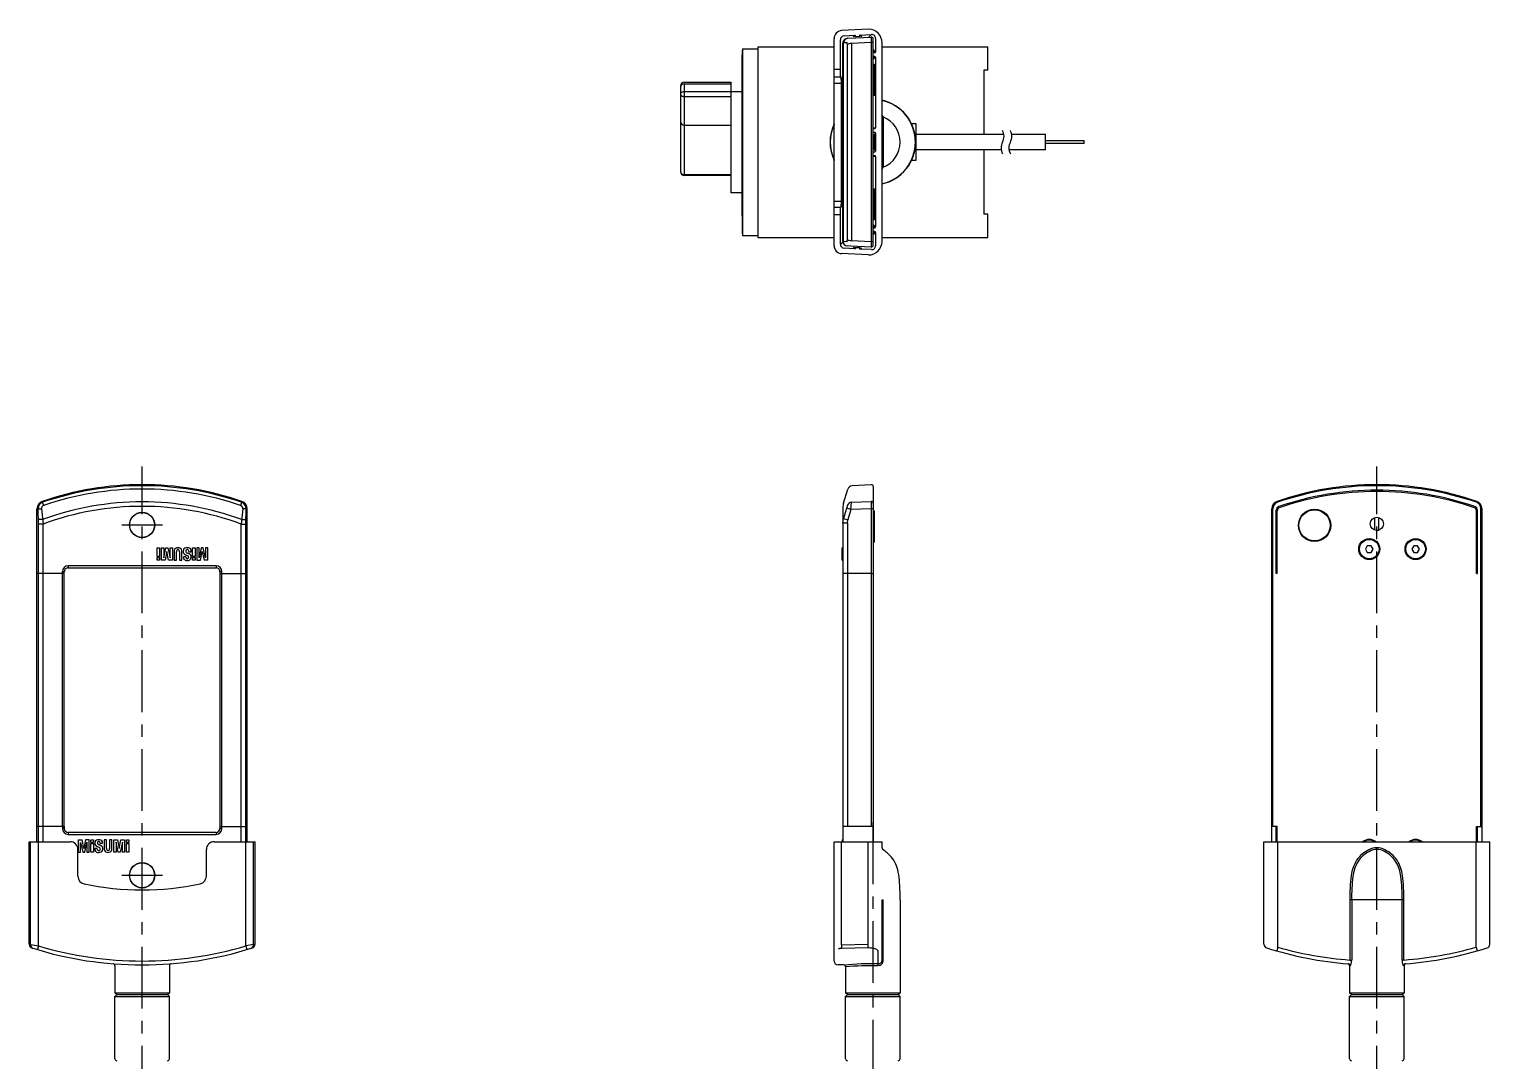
# Model space of a CAD drawing. Extents: x 0 to 375, y -8 to 695.
# Drawn here: x 0 to 375.1, y 429.9 to 695 of the extents above; entities that cross this region are included whole.
import ezdxf

# ---------------------------------------------------------------- set-up
doc = ezdxf.new("R2010")
doc.units = 0
doc.header["$LTSCALE"] = 0.5
doc.linetypes.add('CENTER', pattern=[50.8, 31.75, -6.35, 6.35, -6.35])
doc.layers.get('0').update_dxf_attribs({"linetype": 'CONTINUOUS'})
doc.layers.add('CENTER', color=1, linetype='CENTER')

msp = doc.modelspace()

# ---------------------------------------------------------------- linework, layer by layer
at = {"color": 7, "linetype": 'CONTINUOUS'}
for p, q in [((215.53, 694.96), (208.63, 694.6)), ((187.17, 690.46), (187.17, 641.46)), ((187.17, 690.46), (206.73, 690.46)), ((206.73, 639.32), (206.73, 692.6)), ((208.33, 682.69), (208.33, 692.25)), ((208.98, 640.51), (208.98, 691.41)), ((209.17, 691.53), (209.95, 691.57)), ((209.17, 640.39), (209.17, 691.46)), ((209.28, 693.24), (212.02, 693.39)), ((210.13, 640.9), (210.13, 691.02)), ((210.27, 692.62), (216.26, 692.93)), ((216.26, 691.55), (211.21, 691.28)), ((211.21, 691.28), (211.21, 640.65)), ((211.64, 692.98), (212.02, 693.39)), ((212.06, 693), (212.23, 693.19)), ((212.23, 693.01), (212.06, 693)), ((212.23, 693.01), (212.23, 693.19)), ((213.23, 693.06), (212.23, 693.01)), ((213.23, 693.26), (213.23, 693.06)), ((213.23, 693.26), (213.43, 693.07)), ((213.43, 693.07), (213.23, 693.06)), ((213.42, 693.46), (216.33, 693.61)), ((213.42, 693.46), (213.81, 693.09)), ((215.66, 692.91), (216.33, 693.61)), ((216.26, 692.93), (216.26, 638.99)), ((216.28, 691.55), (216.26, 691.55)), ((216.78, 639.49), (216.78, 692.44)), ((217.38, 692.61), (217.38, 689.16)), ((219.03, 640.46), (219.03, 691.46)), ((219.03, 690.46), (246.17, 690.46)), ((246.17, 684.46), (246.17, 690.46)), ((183.11, 688.35), (183.12, 688.35)), ((183.11, 646.98), (183.11, 688.35)), ((183.11, 688.21), (183.12, 688.21)), ((183.11, 687.29), (183.12, 687.29)), ((183.12, 689.46), (183.12, 642.46)), ((183.12, 689.46), (183.17, 689.46)), ((183.17, 689.96), (183.17, 641.96)), ((183.17, 689.96), (187.17, 689.96)), ((216.78, 689.76), (217.38, 689.16)), ((216.78, 689.36), (217.18, 688.96)), ((216.78, 688.96), (217.18, 688.96)), ((217.18, 687.96), (216.78, 687.96)), ((217.18, 687.96), (216.78, 687.56)), ((217.38, 687.76), (216.78, 687.16)), ((217.38, 687.76), (217.38, 669.66)), ((183.11, 686.18), (183.12, 686.18)), ((183.11, 685.82), (183.12, 685.82)), ((183.11, 685.55), (183.12, 685.55)), ((183.11, 685.54), (183.12, 685.54)), ((206.73, 684.69), (208.33, 684.69)), ((216.78, 685.96), (217.08, 685.96)), ((217.08, 681.96), (217.08, 685.96)), ((246.17, 684.46), (245.17, 684.46)), ((245.17, 684.46), (245.17, 667.96)), ((167.27, 680.34), (167.27, 658.35)), ((168.19, 680.9), (180.17, 680.9)), ((168.27, 681.34), (180.17, 681.34)), ((168.27, 678.86), (168.27, 680.9)), ((180.17, 681.34), (180.17, 652.96)), ((183.11, 680.38), (183.12, 680.38)), ((183.11, 679.89), (183.12, 679.89)), ((183.11, 679.69), (183.12, 679.69)), ((183.11, 679.45), (183.12, 679.45)), ((206.73, 682.69), (208.57, 682.69)), ((206.73, 681.11), (208.62, 681.11)), ((208.62, 681.11), (208.57, 682.69)), ((208.62, 650.82), (208.62, 681.11)), ((208.98, 682.58), (208.78, 682.58)), ((208.78, 682.58), (208.78, 682)), ((208.98, 682), (208.78, 682)), ((208.78, 682), (208.78, 681.43)), ((208.98, 681.43), (208.78, 681.43)), ((208.78, 681.43), (208.78, 680.93)), ((208.98, 680.93), (208.78, 680.93)), ((208.78, 680.93), (208.78, 680.36)), ((208.78, 680.36), (208.78, 679.78)), ((208.98, 680.36), (208.78, 680.36)), ((208.98, 679.78), (208.78, 679.78)), ((208.78, 679.33), (208.98, 679.33)), ((208.78, 678.69), (208.78, 679.33)), ((217.08, 677.96), (217.08, 681.96)), ((180.17, 678.86), (168.27, 678.86)), ((168.27, 677.68), (168.27, 678.86)), ((168.27, 677.68), (180.17, 677.68)), ((168.27, 670.34), (168.27, 677.68)), ((180.17, 678.96), (183.12, 678.96)), ((183.11, 678.81), (183.12, 678.81)), ((183.11, 678.14), (183.12, 678.14)), ((183.11, 677.72), (183.12, 677.72)), ((208.78, 678.69), (208.98, 678.69)), ((208.98, 678.36), (208.78, 678.36)), ((208.78, 676.26), (208.78, 678.36)), ((208.98, 677.31), (208.78, 677.31)), ((208.98, 676.26), (208.78, 676.26)), ((208.78, 675.95), (208.98, 675.95)), ((208.78, 673.94), (208.78, 675.95)), ((217.08, 677.96), (216.78, 677.96)), ((183.11, 673.46), (183.12, 673.46)), ((183.11, 672.2), (183.12, 672.2)), ((208.98, 673.94), (208.78, 673.94)), ((208.78, 673.49), (208.98, 673.49)), ((208.78, 672.9), (208.78, 673.49)), ((208.78, 672.33), (208.78, 672.9)), ((208.78, 672.9), (208.98, 672.9)), ((208.78, 672.33), (208.98, 672.33)), ((208.78, 671.84), (208.78, 672.33)), ((208.78, 671.84), (208.98, 671.84)), ((208.78, 671.27), (208.78, 671.84)), ((219.34, 672.43), (219.34, 659.49)), ((168.19, 670.34), (180.17, 670.34)), ((168.27, 657.52), (168.27, 670.34)), ((208.78, 671.27), (208.98, 671.27)), ((208.78, 670.68), (208.78, 671.27)), ((208.78, 670.68), (208.98, 670.68)), ((208.78, 669.6), (208.78, 670.24)), ((208.78, 670.24), (208.98, 670.24)), ((208.78, 669.6), (208.98, 669.6)), ((216.78, 669.66), (217.38, 669.66)), ((216.78, 669.46), (217.18, 669.46)), ((217.18, 668.46), (216.78, 668.46)), ((217.38, 668.26), (216.98, 667.86)), ((216.98, 667.86), (216.98, 664.06)), ((217.38, 668.26), (217.38, 663.66)), ((219.03, 669.19), (219.34, 668.94)), ((226.6, 670.71), (227.67, 670.71)), ((227.67, 667.95), (227.43, 668.27)), ((227.67, 670.71), (227.67, 661.21)), ((227.67, 667.96), (250.32, 667.96)), ((252.32, 667.96), (260.98, 667.96)), ((260.98, 663.96), (260.98, 667.96)), ((216.98, 664.06), (217.38, 663.66)), ((219.03, 667.46), (219.34, 667.46)), ((227.67, 663.98), (227.43, 663.66)), ((260.98, 666.36), (270.98, 666.36)), ((270.98, 665.56), (260.98, 665.56)), ((270.98, 665.56), (270.98, 666.36)), ((208.78, 661.69), (208.78, 662.33)), ((208.78, 662.33), (208.98, 662.33)), ((208.98, 661.69), (208.78, 661.69)), ((208.78, 658.44), (208.78, 661.24)), ((208.78, 661.24), (208.98, 661.24)), ((208.78, 660.3), (208.98, 660.3)), ((216.78, 663.46), (217.18, 663.46)), ((217.18, 662.46), (216.78, 662.46)), ((217.38, 662.26), (216.78, 662.26)), ((217.38, 662.26), (217.38, 644.16)), ((219.34, 662.98), (219.03, 662.73)), ((227.67, 661.21), (226.6, 661.21)), ((249.65, 663.96), (227.67, 663.96)), ((245.17, 663.96), (245.17, 647.46)), ((260.98, 663.96), (251.65, 663.96)), ((180.17, 657.52), (168.19, 657.52)), ((180.17, 657.35), (168.27, 657.35)), ((183.11, 659.73), (183.12, 659.73)), ((183.11, 658.46), (183.12, 658.46)), ((208.78, 659.84), (208.98, 659.84)), ((208.78, 659.38), (208.98, 659.38)), ((208.78, 658.44), (208.98, 658.44)), ((208.98, 657.99), (208.78, 657.99)), ((208.78, 657.99), (208.78, 655.97)), ((208.98, 657.35), (208.78, 657.35)), ((208.98, 656.61), (208.78, 656.61)), ((183.12, 652.96), (180.17, 652.96)), ((208.98, 655.97), (208.78, 655.97)), ((208.78, 655.66), (208.98, 655.66)), ((208.78, 653.56), (208.78, 655.66)), ((208.98, 655.56), (208.78, 655.56)), ((208.98, 654.61), (208.78, 654.61)), ((208.98, 653.61), (208.78, 653.61)), ((208.98, 653.56), (208.78, 653.56)), ((208.78, 652.6), (208.78, 653.23)), ((208.78, 653.23), (208.98, 653.23)), ((216.78, 653.96), (217.08, 653.96)), ((217.08, 649.96), (217.08, 653.96)), ((183.11, 652.15), (183.12, 652.15)), ((183.11, 652), (183.12, 652)), ((183.11, 651.8), (183.12, 651.8)), ((183.11, 651.3), (183.12, 651.3)), ((183.11, 651.1), (183.12, 651.1)), ((183.11, 650.76), (183.12, 650.76)), ((183.11, 650.56), (183.12, 650.56)), ((183.11, 650.06), (183.12, 650.06)), ((183.11, 649.86), (183.12, 649.86)), ((183.11, 649.39), (183.12, 649.39)), ((183.11, 649.19), (183.12, 649.19)), ((206.73, 650.82), (208.62, 650.82)), ((206.73, 649.23), (208.57, 649.23)), ((208.33, 639.71), (208.33, 649.23)), ((208.57, 649.23), (208.62, 650.82)), ((208.98, 652.6), (208.78, 652.6)), ((208.98, 652.15), (208.78, 652.15)), ((208.78, 649.34), (208.78, 652.15)), ((208.98, 651.2), (208.78, 651.2)), ((208.98, 650.74), (208.78, 650.74)), ((208.98, 650.29), (208.78, 650.29)), ((208.78, 649.34), (208.98, 649.34)), ((217.08, 645.96), (217.08, 649.96)), ((183.11, 648.69), (183.12, 648.69)), ((183.11, 648.49), (183.12, 648.49)), ((183.11, 647.88), (183.12, 647.88)), ((183.11, 647.68), (183.12, 647.68)), ((183.11, 647.18), (183.12, 647.18)), ((183.11, 646.98), (183.12, 646.98)), ((208.33, 647.23), (206.73, 647.23)), ((217.08, 645.96), (216.78, 645.96)), ((246.17, 647.46), (245.17, 647.46)), ((246.17, 641.46), (246.17, 647.46)), ((183.12, 642.46), (183.17, 642.46)), ((183.17, 641.96), (187.17, 641.96)), ((187.17, 641.46), (206.73, 641.46)), ((216.78, 644.76), (217.38, 644.16)), ((216.78, 644.36), (217.18, 643.96)), ((216.78, 643.96), (217.18, 643.96)), ((217.18, 642.96), (216.78, 642.96)), ((217.18, 642.96), (216.78, 642.56)), ((217.38, 642.76), (216.78, 642.16)), ((217.38, 642.76), (217.38, 639.34)), ((219.03, 641.46), (246.17, 641.46)), ((208.33, 639.71), (209.02, 640.35)), ((208.98, 640.51), (209.17, 640.39)), ((209.95, 640.35), (209.17, 640.39)), ((212.02, 638.56), (209.28, 638.71)), ((211.03, 639.26), (210.12, 639.31)), ((216.26, 638.99), (211.03, 639.26)), ((216.26, 638.99), (211.03, 639.26)), ((211.21, 640.65), (216.26, 640.38)), ((212.02, 638.56), (211.66, 638.94)), ((212.23, 638.76), (212.08, 638.92)), ((212.08, 638.92), (212.23, 638.91)), ((212.23, 638.91), (213.23, 638.86)), ((212.23, 638.76), (212.23, 638.91)), ((213.23, 638.86), (213.23, 638.69)), ((213.23, 638.86), (213.41, 638.85)), ((213.41, 638.85), (213.23, 638.69)), ((213.79, 638.83), (213.42, 638.49)), ((216.33, 638.34), (213.42, 638.49)), ((216.28, 640.38), (216.26, 640.38)), ((215.53, 636.96), (208.63, 637.32)), ((216.28, 577.94), (211.32, 577.68)), ((209.15, 573.23), (210.23, 576.82)), ((216.78, 577.44), (216.78, 486.23)), ((2, 486.23), (2, 571.77)), ((2, 571.77), (3.12, 571.77)), ((2.35, 567.83), (2.26, 571.77)), ((3.12, 571.77), (3.55, 567.83)), ((3.35, 573.66), (3.71, 572.61)), ((54.65, 573.66), (54.29, 572.61)), ((54.88, 571.77), (54.45, 567.83)), ((56, 571.77), (54.88, 571.77)), ((55.65, 567.83), (55.74, 571.77)), ((56, 486.23), (56, 571.77)), ((208.98, 572.08), (208.98, 486.23)), ((210.19, 572.67), (209.17, 569.29)), ((211.03, 571.54), (209.95, 571.88)), ((211.03, 571.54), (210.25, 568.95)), ((211.03, 571.54), (211.2, 573.45)), ((216.26, 571.74), (211.03, 571.54)), ((211.2, 573.45), (216.26, 573.64)), ((216.28, 573.64), (216.26, 573.64)), ((216.26, 573.64), (216.26, 555.1)), ((216.78, 571.74), (216.26, 571.74)), ((216.78, 571.2), (217.08, 571.2)), ((217.08, 563.2), (217.08, 571.2)), ((319.12, 486.23), (319.12, 571.77)), ((319.12, 571.77), (319.38, 571.77)), ((319.38, 490.1), (319.38, 571.77)), ((320.27, 555.1), (320.27, 571.38)), ((320.27, 571.38), (320.52, 571.27)), ((320.47, 573.66), (320.56, 573.41)), ((320.52, 555.1), (320.52, 571.27)), ((371.77, 573.66), (371.68, 573.41)), ((371.97, 571.38), (371.72, 571.27)), ((371.72, 555.1), (371.72, 571.27)), ((371.97, 555.1), (371.97, 571.38)), ((373.12, 571.77), (372.86, 571.77)), ((372.86, 490.1), (372.86, 571.77)), ((373.12, 486.23), (373.12, 571.77)), ((3.42, 569.01), (2.32, 569.01)), ((3.55, 567.83), (2.35, 567.83)), ((2.35, 486.23), (2.35, 567.83)), ((3.55, 486.23), (3.55, 567.83)), ((54.45, 486.23), (54.45, 567.83)), ((54.45, 567.83), (55.65, 567.83)), ((54.58, 569.01), (55.68, 569.01)), ((55.65, 486.23), (55.65, 567.83)), ((208.98, 568.07), (209.17, 569.29)), ((210.12, 568.07), (208.98, 568.07)), ((209.17, 569.29), (210.25, 568.95)), ((210.12, 568.07), (210.25, 568.95)), ((210.12, 568.07), (210.12, 555.1)), ((345.62, 566.28), (345.62, 569.53)), ((346.62, 566.28), (346.62, 569.53)), ((217.08, 563.2), (216.78, 563.2)), ((346.12, 566.2), (346.62, 566.3)), ((32.87, 559.48), (32.87, 561.68)), ((32.87, 561.68), (33.5, 561.68)), ((33.5, 559.48), (32.87, 559.48)), ((32.87, 559.2), (33.5, 559.2)), ((32.87, 558.53), (32.87, 559.2)), ((33.5, 561.68), (33.5, 559.48)), ((33.5, 559.2), (33.5, 558.53)), ((33.95, 558.53), (33.95, 561.68)), ((33.95, 561.68), (34.54, 561.68)), ((34.54, 561.68), (34.54, 559.12)), ((34.54, 559.12), (35.11, 561.68)), ((35.35, 560.76), (34.89, 558.53)), ((35.11, 561.68), (35.6, 561.68)), ((35.81, 558.53), (35.35, 560.76)), ((35.6, 561.68), (36.17, 559.12)), ((36.17, 559.12), (36.17, 561.68)), ((36.17, 561.68), (36.76, 561.68)), ((36.76, 561.68), (36.76, 558.53)), ((37.2, 560.73), (37.2, 558.53)), ((37.84, 558.53), (37.84, 560.73)), ((38.59, 560.73), (38.59, 558.53)), ((39.22, 558.53), (39.22, 560.73)), ((39.63, 559.4), (39.63, 559.19)), ((40.24, 559.4), (39.63, 559.4)), ((40.13, 559.94), (40.62, 559.73)), ((40.24, 559.4), (40.25, 559.27)), ((40.99, 560.79), (40.99, 560.7)), ((40.99, 560.7), (41.63, 560.7)), ((41.63, 560.7), (41.63, 560.83)), ((41.96, 561.68), (42.6, 561.68)), ((41.96, 559.48), (41.96, 561.68)), ((42.6, 559.48), (41.96, 559.48)), ((41.96, 558.53), (41.96, 559.2)), ((41.96, 559.2), (42.6, 559.2)), ((42.6, 561.68), (42.6, 559.48)), ((42.6, 559.2), (42.6, 558.53)), ((43.05, 561.68), (43.05, 558.53)), ((43.63, 561.68), (43.05, 561.68)), ((43.63, 559.12), (43.63, 561.68)), ((44.2, 561.68), (43.63, 559.12)), ((43.99, 558.53), (44.45, 560.76)), ((44.7, 561.68), (44.2, 561.68)), ((44.45, 560.76), (44.9, 558.53)), ((45.27, 559.16), (44.7, 561.68)), ((45.85, 561.68), (45.27, 561.68)), ((45.27, 561.68), (45.27, 559.16)), ((45.85, 558.53), (45.85, 561.68)), ((208.78, 561.73), (208.98, 561.73)), ((208.98, 561.73), (208.78, 561.73)), ((208.78, 561.68), (208.98, 561.68)), ((208.78, 559.48), (208.78, 561.68)), ((208.78, 559.2), (208.78, 559.48)), ((208.78, 559.48), (208.98, 559.48)), ((208.78, 558.53), (208.78, 559.2)), ((208.78, 559.2), (208.98, 559.2)), ((343.67, 562.27), (343.17, 561.4)), ((343.17, 561.4), (343.67, 560.54)), ((344.67, 562.27), (343.67, 562.27)), ((343.67, 560.54), (344.67, 560.54)), ((345.17, 561.4), (344.67, 562.27)), ((344.67, 560.54), (345.17, 561.4)), ((355.57, 562.27), (355.07, 561.4)), ((355.07, 561.4), (355.57, 560.54)), ((356.57, 562.27), (355.57, 562.27)), ((355.57, 560.54), (356.57, 560.54)), ((357.07, 561.4), (356.57, 562.27)), ((356.57, 560.54), (357.07, 561.4)), ((8.51, 555.1), (8.51, 555.6)), ((8.51, 555.6), (9.01, 555.6)), ((9.01, 555.1), (9.01, 555.6)), ((9.02, 555.59), (9.01, 555.6)), ((9.02, 555.1), (9.02, 555.59)), ((47.99, 557.1), (10.01, 557.1)), ((10.01, 557.1), (10.01, 556.6)), ((10.01, 556.6), (47.99, 556.6)), ((10.02, 556.59), (10.01, 556.6)), ((10.02, 556.59), (47.98, 556.59)), ((33.5, 558.53), (32.87, 558.53)), ((34.89, 558.53), (33.95, 558.53)), ((36.76, 558.53), (35.81, 558.53)), ((37.2, 558.53), (37.84, 558.53)), ((38.59, 558.53), (39.22, 558.53)), ((42.6, 558.53), (41.96, 558.53)), ((43.05, 558.53), (43.99, 558.53)), ((45.85, 558.53), (44.9, 558.53)), ((47.98, 556.59), (47.99, 556.6)), ((47.99, 557.1), (47.99, 556.6)), ((48.98, 555.59), (48.99, 555.6)), ((48.98, 555.59), (48.98, 555.1)), ((48.99, 555.6), (48.99, 555.1)), ((49.49, 555.6), (48.99, 555.6)), ((49.49, 555.1), (49.49, 555.6)), ((208.78, 558.53), (208.98, 558.53)), ((208.98, 558.46), (208.78, 558.46)), ((9.02, 555.1), (2, 555.1)), ((8.5, 555.1), (8.5, 490.1)), ((9, 490.1), (9, 555.1)), ((48.98, 555.1), (56, 555.1)), ((49, 555.1), (49, 490.1)), ((49.5, 490.1), (49.5, 555.1)), ((210.12, 555.1), (208.98, 555.1)), ((210.12, 555.1), (210.12, 490.1)), ((216.26, 555.1), (210.12, 555.1)), ((216.26, 555.1), (210.12, 555.1)), ((216.26, 555.1), (216.26, 490.1)), ((216.26, 555.1), (216.78, 555.1)), ((320.52, 555.1), (320.27, 555.1)), ((371.72, 555.1), (371.97, 555.1)), ((9.02, 490.1), (2, 490.1)), ((8.51, 490.1), (8.51, 489.61)), ((8.51, 489.61), (9.01, 489.61)), ((9.01, 490.1), (9.01, 489.61)), ((9.01, 489.61), (9.02, 489.62)), ((9.02, 489.62), (9.02, 490.1)), ((10.02, 488.62), (10.01, 488.61)), ((47.99, 488.61), (10.01, 488.61)), ((10.01, 488.61), (10.01, 488.11)), ((10.01, 488.11), (47.99, 488.11)), ((47.98, 488.62), (10.02, 488.62)), ((47.98, 488.62), (47.99, 488.61)), ((47.99, 488.61), (47.99, 488.11)), ((48.98, 490.1), (48.98, 489.62)), ((48.98, 490.1), (56, 490.1)), ((48.98, 489.62), (48.99, 489.61)), ((48.99, 490.1), (48.99, 489.61)), ((48.99, 489.61), (49.49, 489.61)), ((49.49, 489.61), (49.49, 490.1)), ((216.78, 490.1), (208.98, 490.1)), ((320.52, 490.1), (319.12, 490.1)), ((320.27, 486.23), (320.27, 490.1)), ((320.52, 486.23), (320.52, 490.1)), ((371.72, 486.23), (371.72, 490.1)), ((371.72, 490.1), (373.12, 490.1)), ((371.97, 486.23), (371.97, 490.1)), ((0, 459.89), (0, 486.23)), ((0, 486.23), (10.5, 486.23)), ((0.35, 459.78), (0.35, 486.23)), ((2.4, 459.46), (2.4, 486.23)), ((12.5, 477.36), (12.5, 484.23)), ((12.61, 486.68), (12.61, 483.52)), ((12.61, 486.68), (13.56, 486.68)), ((13.19, 486.05), (13.77, 483.52)), ((13.19, 483.52), (13.19, 486.05)), ((14.01, 484.45), (13.56, 486.68)), ((14.47, 486.68), (14.01, 484.45)), ((14.26, 483.52), (14.83, 486.09)), ((15.42, 486.68), (14.47, 486.68)), ((14.83, 486.09), (14.83, 483.52)), ((15.42, 483.52), (15.42, 486.68)), ((15.86, 486.01), (15.86, 486.68)), ((15.86, 486.68), (16.5, 486.68)), ((16.5, 486.01), (15.86, 486.01)), ((15.86, 485.73), (16.5, 485.73)), ((15.86, 483.52), (15.86, 485.73)), ((16.5, 486.68), (16.5, 486.01)), ((16.5, 485.73), (16.5, 483.52)), ((16.83, 484.51), (16.83, 484.38)), ((17.47, 484.51), (16.83, 484.51)), ((17.43, 484.97), (17.88, 484.79)), ((17.47, 484.42), (17.47, 484.51)), ((17.48, 484.27), (17.47, 484.42)), ((18.33, 485.27), (17.84, 485.48)), ((18.22, 485.81), (18.21, 485.94)), ((18.22, 485.81), (18.83, 485.81)), ((18.83, 485.81), (18.83, 485.9)), ((19.24, 486.68), (19.24, 484.48)), ((19.88, 486.68), (19.24, 486.68)), ((19.88, 484.48), (19.88, 486.68)), ((20.62, 486.68), (20.62, 484.48)), ((21.26, 486.68), (20.62, 486.68)), ((21.26, 484.48), (21.26, 486.68)), ((21.71, 483.52), (21.71, 486.68)), ((21.71, 486.68), (22.65, 486.68)), ((22.29, 486.09), (22.29, 483.52)), ((22.86, 483.52), (22.29, 486.09)), ((22.65, 486.68), (23.11, 484.45)), ((23.11, 484.45), (23.57, 486.68)), ((23.93, 486.09), (23.36, 483.52)), ((23.57, 486.68), (24.51, 486.68)), ((23.93, 483.52), (23.93, 486.09)), ((24.51, 486.68), (24.51, 483.52)), ((24.96, 486.68), (25.6, 486.68)), ((24.96, 486.01), (24.96, 486.68)), ((25.6, 486.01), (24.96, 486.01)), ((24.96, 485.73), (25.6, 485.73)), ((24.96, 483.52), (24.96, 485.73)), ((25.6, 486.68), (25.6, 486.01)), ((25.6, 485.73), (25.6, 483.52)), ((45.5, 477.36), (45.5, 484.23)), ((47.5, 486.23), (58, 486.23)), ((55.6, 459.46), (55.6, 486.23)), ((57.64, 459.78), (57.64, 486.23)), ((58, 459.89), (58, 486.23)), ((206.73, 486.23), (219.03, 486.23)), ((206.73, 455.57), (206.73, 486.23)), ((208.63, 459.77), (208.63, 486.23)), ((208.78, 486.68), (208.98, 486.68)), ((208.78, 486.68), (208.78, 486.23)), ((215.35, 486.23), (215.35, 459.88)), ((219.03, 484.62), (219.03, 486.23)), ((317.12, 459.89), (317.12, 486.23)), ((317.12, 486.23), (375.12, 486.23)), ((320.67, 459.13), (320.67, 486.23)), ((371.58, 459.13), (371.58, 486.23)), ((375.12, 459.89), (375.12, 486.23)), ((12.61, 483.52), (13.19, 483.52)), ((13.77, 483.52), (14.26, 483.52)), ((14.83, 483.52), (15.42, 483.52)), ((16.5, 483.52), (15.86, 483.52)), ((22.29, 483.52), (21.71, 483.52)), ((23.36, 483.52), (22.86, 483.52)), ((24.51, 483.52), (23.93, 483.52)), ((25.6, 483.52), (24.96, 483.52)), ((219.03, 471.26), (219.34, 471.26)), ((219.03, 455.83), (219.03, 471.26)), ((219.34, 455.83), (219.34, 471.26)), ((223.67, 471.26), (223.67, 447.44)), ((339.19, 471.26), (339.19, 455.83)), ((353.06, 471.26), (339.19, 471.26)), ((339.65, 471.26), (339.65, 455.83)), ((352.59, 455.83), (352.59, 471.26)), ((353.06, 455.83), (353.06, 471.26)), ((0, 459.89), (0.35, 459.78)), ((0.35, 459.78), (2.4, 459.46)), ((2.4, 459.46), (2.11, 458.5)), ((57.64, 459.78), (55.6, 459.46)), ((55.6, 459.46), (55.89, 458.5)), ((58, 459.89), (57.64, 459.78)), ((208.63, 459.77), (215.35, 459.88)), ((215.4, 458.92), (208.68, 458.81)), ((218.03, 454.86), (218.03, 458.16)), ((320.67, 459.13), (320.39, 458.16)), ((371.58, 459.13), (371.85, 458.16)), ((22, 454.37), (22, 447.44)), ((36, 454.37), (36, 447.44)), ((209.17, 454.57), (207.73, 454.57)), ((209.67, 454.07), (209.67, 447.44)), ((218.26, 454.39), (217.94, 454.36)), ((219.34, 455.83), (219.03, 455.83)), ((339.12, 454.37), (339.12, 447.44)), ((339.19, 455.83), (339.65, 455.83)), ((339.33, 454.43), (339.24, 454.36)), ((339.24, 454.36), (339.24, 454.36)), ((353.06, 455.83), (352.59, 455.83)), ((352.91, 454.43), (353, 454.36)), ((353, 454.36), (353, 454.36)), ((353.12, 454.37), (353.12, 447.44)), ((22, 447.44), (36, 447.44)), ((22.5, 446.94), (22, 447.44)), ((22.5, 446.94), (22, 446.44)), ((22, 446.44), (36, 446.44)), ((22, 430.44), (22, 446.44)), ((22.5, 446.94), (35.5, 446.94)), ((35.5, 446.94), (36, 447.44)), ((35.5, 446.94), (36, 446.44)), ((36, 430.44), (36, 446.44)), ((209.67, 447.44), (223.67, 447.44)), ((210.17, 446.94), (209.67, 447.44)), ((210.17, 446.94), (209.67, 446.44)), ((209.67, 446.44), (223.67, 446.44)), ((209.67, 430.44), (209.67, 446.44)), ((210.17, 446.94), (223.17, 446.94)), ((223.17, 446.94), (223.67, 447.44)), ((223.17, 446.94), (223.67, 446.44)), ((223.67, 430.44), (223.67, 446.44)), ((339.12, 447.44), (353.12, 447.44)), ((339.62, 446.94), (339.12, 447.44)), ((339.62, 446.94), (339.12, 446.44)), ((339.12, 446.44), (353.12, 446.44)), ((339.12, 430.44), (339.12, 446.44)), ((339.62, 446.94), (352.62, 446.94)), ((352.62, 446.94), (353.12, 447.44)), ((352.62, 446.94), (353.12, 446.44)), ((353.12, 430.44), (353.12, 446.44))]:
    msp.add_line(p, q, dxfattribs=at)
for centre, radius in [((29, 567.6), 3.25), ((29, 567.6), 3.24), ((29, 567.6), 3.2), ((330.12, 567.5), 4.15), ((330.12, 567.5), 4), ((346.12, 567.9), 1.7), ((344.17, 561.4), 2.7), ((344.17, 561.4), 2.5), ((356.07, 561.4), 2.7), ((356.07, 561.4), 2.5), ((29, 477.6), 3.25), ((29, 477.6), 3.24), ((29, 477.6), 3.2)]:
    msp.add_circle(centre, radius, dxfattribs=at)
for centre, radius, start, end in [((208.73, 692.6), 2, 93, 180), ((215.53, 691.46), 3.5, 360, 90), ((209.33, 692.25), 1, 93.0001, 180), ((210.18, 691.41), 1.2, 89.4574, 180), ((210.33, 691.46), 1.16, 93, 180), ((209.92, 691.41), 0.161, 11.6207, 78.0977), ((208.65, 691.05), 1.48, 358.8719, 15.4928), ((210.69, 690.29), 0.922, 99.5487, 127.5973), ((211.24, 688.04), 3.24, 90.5048, 102.4832), ((212.03, 693.19), 0.2, 0, 93.0001), ((213.43, 693.26), 0.2, 92.9999, 180), ((216.28, 692.44), 0.5, 0, 93), ((216.27, 689.88), 1.67, 81.0184, 89.6415), ((216.38, 692.61), 1, 0, 92.9999), ((216.44, 690.88), 0.652, 64.6182, 81.4622), ((216.68, 691.37), 0.112, 14.2559, 68.2885), ((217.18, 689.16), 0.2, 270, 0), ((217.18, 687.76), 0.2, 0, 90), ((168.27, 680.34), 1, 90, 180), ((168.19, 679.98), 0.92, 90, 180), ((167.63, 678.29), 0.354, 141.6952, 178.879), ((167.71, 678.31), 0.432, 180.7182, 214.5509), ((167.88, 678.09), 0.677, 117.7083, 141.7315), ((167.93, 678.46), 0.704, 214.708, 239.0466), ((168.16, 677.59), 1.25, 102.3872, 118.3165), ((168.17, 678.85), 1.16, 238.6244, 255.9948), ((168.27, 677.14), 1.72, 89.8731, 102.7302), ((168.27, 679.21), 1.53, 255.6883, 270.124), ((216.67, 665.96), 11, 282.3889, 77.6111), ((216.67, 665.96), 10.93, 282.4707, 77.5293), ((219.53, 672.9), 0.5, 180, 247.5837), ((216.67, 665.96), 7, 292.4163, 67.5837), ((168.19, 671.26), 0.92, 180, 270), ((216.67, 665.96), 11, 154.6402, 205.3598), ((216.67, 665.96), 10.93, 155.4383, 204.5617), ((217.18, 669.66), 0.2, 270, 0), ((217.18, 668.26), 0.2, 0, 90), ((241.01, 665.96), 23.88, 177, 183), ((193.31, 665.96), 23.88, 357, 3), ((217.18, 663.66), 0.2, 270, 0), ((217.18, 662.26), 0.2, 0, 90), ((168.19, 658.44), 0.92, 180, 270), ((168.27, 658.35), 1, 180, 270), ((219.53, 659.03), 0.5, 112.4163, 180), ((217.18, 644.16), 0.2, 270, 0), ((217.18, 642.76), 0.2, 0, 90), ((208.73, 639.32), 2, 180, 267), ((209.33, 639.71), 1, 180, 266.9999), ((210.18, 640.51), 1.2, 180, 267.0001), ((209.92, 640.51), 0.161, 281.9149, 348.3783), ((208.65, 640.87), 1.48, 344.5055, 1.1308), ((210.69, 641.63), 0.92, 232.3605, 260.4946), ((211.24, 643.9), 3.25, 257.5394, 269.4725), ((212.03, 638.76), 0.2, 266.9999, 0), ((213.43, 638.69), 0.2, 180, 266.9998), ((215.53, 640.46), 3.5, 270, 0), ((216.28, 639.49), 0.5, 267, 0), ((216.27, 642.05), 1.67, 270.343, 278.9797), ((216.38, 639.34), 1, 266.9998, 0), ((216.44, 641.05), 0.654, 278.5581, 295.3561), ((216.68, 640.56), 0.112, 291.7881, 345.6908), ((29, 498.89), 79.05, 71.0677, 108.9323), ((216.28, 577.44), 0.5, 0, 90), ((346.12, 498.89), 79.05, 71.0677, 108.9323), ((29, 498.89), 78.79, 71.0677, 108.9323), ((29, 498.89), 77.94, 71.0677, 108.9323), ((211.38, 576.48), 1.2, 93, 163.3008), ((346.12, 498.89), 78.79, 71.0677, 108.9323), ((346.12, 498.89), 77.63, 71.0783, 108.9217), ((346.12, 498.89), 77.32, 71.0888, 108.9112), ((4, 571.77), 2, 108.9323, 180), ((4, 571.77), 1.74, 108.9323, 180), ((4, 571.77), 0.883, 108.9323, 180), ((29, 498.89), 74.64, 69.9592, 110.0408), ((29, 498.89), 73.49, 69.7396, 110.2604), ((54, 571.77), 0.883, 0, 71.0677), ((54, 571.77), 1.74, 0, 71.0677), ((54, 571.77), 2, 0, 71.0677), ((212.98, 572.08), 4, 163.3008, 180), ((211.24, 572.35), 1.1, 92.1769, 163.2212), ((216.28, 573.14), 0.5, 0, 92.1769), ((321.12, 571.77), 2, 108.9323, 180), ((321.12, 571.77), 1.74, 108.9323, 180), ((321.27, 571.38), 1, 108.9217, 180), ((321.32, 571.27), 0.8, 108.9112, 180), ((370.92, 571.27), 0.8, 0, 71.0888), ((370.97, 571.38), 1, 0, 71.0783), ((371.12, 571.77), 1.74, 0, 71.0677), ((371.12, 571.77), 2, 0, 71.0677), ((38.43, 560.77), 1.23, 151.1773, 181.8069), ((38.01, 560.94), 0.779, 98.7198, 147.0825), ((38.99, 560.75), 1.15, 165.9531, 181.0724), ((38.2, 560.95), 0.331, 113.726, 166.2269), ((38.22, 559.73), 2, 80.67, 99.4749), ((38.21, 560.84), 0.444, 70.263, 109.4472), ((38.23, 560.95), 0.326, 13.6397, 67.0364), ((38.45, 560.97), 0.74, 31.7786, 82.6728), ((37.48, 560.76), 1.1, 358.6637, 14.4144), ((37.93, 560.77), 1.29, 357.9615, 27.1319), ((40.38, 560.88), 0.847, 137.7054, 178.1755), ((40.5, 560.77), 0.976, 172.0161, 207.2806), ((40.49, 560.93), 1.05, 215.3232, 250.0342), ((40.34, 559.22), 0.709, 182.1138, 243.5725), ((40.41, 560.76), 0.948, 97.6451, 133.8112), ((40.76, 560.88), 0.564, 165.3968, 198.0224), ((40.53, 560.93), 0.333, 108.5942, 163.8265), ((40.62, 560.87), 0.434, 202.0631, 244.3946), ((40.68, 559.29), 0.429, 183.4346, 218.9342), ((40.63, 559.81), 1.93, 82.0173, 100.4395), ((40.57, 559.24), 0.312, 224.5994, 273.5269), ((40.59, 560.78), 0.496, 74.0985, 109.6653), ((41.6, 562.79), 2.59, 243.3098, 250.3904), ((40.6, 559.37), 0.441, 268.3792, 293.826), ((40.26, 558.83), 0.972, 56.3823, 67.9334), ((40.66, 560.95), 0.315, 24.1045, 77.8154), ((52.63, 591.47), 33.31, 249.0638, 249.613), ((40.67, 559.22), 0.272, 294.3023, 335.5473), ((40.61, 559.36), 0.33, 22.2122, 56.2063), ((40.84, 560.91), 0.809, 40.4657, 85.8677), ((40.49, 559.28), 0.464, 337.3128, 1.4512), ((40.42, 559.31), 0.529, 358.8989, 20.1232), ((40.24, 560.82), 0.757, 357.7495, 20.0433), ((40.57, 559.2), 1.14, 47.8269, 66.433), ((40.83, 559.24), 0.741, 297.3722, 343.7459), ((40.85, 559.5), 0.726, 9.7117, 47.9341), ((40.6, 560.86), 1.03, 358.1857, 33.7035), ((40.25, 559.39), 1.34, 344.4446, 10.1137), ((10.01, 555.6), 1.5, 90, 180), ((10.01, 555.6), 1, 89.9867, 180.0141), ((10.02, 555.59), 1, 89.9955, 180.0048), ((40.56, 559.72), 1.26, 244.6536, 271.1434), ((40.62, 559.78), 1.32, 268.6665, 294.6948), ((47.98, 555.59), 1, 359.9954, 90.0037), ((47.99, 555.6), 1.5, 0, 90), ((47.99, 555.6), 1, 359.9859, 90.0133), ((10.01, 489.61), 1.5, 180, 270), ((10.01, 489.61), 1, 180, 270), ((10.02, 489.62), 1, 180, 270), ((47.98, 489.62), 1, 270, 0), ((47.99, 489.61), 1.5, 270, 0), ((47.99, 489.61), 1, 270, 0), ((10.5, 484.23), 2, 0, 90), ((17.86, 484.35), 1.03, 178.1864, 213.7031), ((17.83, 485.79), 0.963, 174.6945, 210.3454), ((17.79, 485.88), 0.918, 142.8446, 180.1741), ((17.79, 485.86), 0.964, 215.0937, 248.1421), ((17.69, 485.9), 0.826, 97.8602, 139.3868), ((17.84, 484.29), 0.366, 182.9073, 229.0452), ((17.97, 485.93), 0.464, 157.3114, 181.4525), ((18.04, 485.9), 0.529, 178.8969, 200.1241), ((17.85, 485.85), 0.33, 202.2156, 236.2046), ((17.8, 485.99), 0.273, 114.3056, 155.5445), ((17.87, 485.16), 1.58, 79.2738, 100.634), ((17.86, 484.39), 0.463, 235.3045, 271.8069), ((18.2, 486.38), 0.972, 236.3821, 247.9338), ((17.86, 485.84), 0.441, 88.3791, 113.824), ((17.89, 485.97), 0.312, 44.5957, 93.5341), ((17.61, 484.03), 0.812, 48.1458, 70.7262), ((17.88, 484.35), 0.417, 269.41, 313.4241), ((17.78, 485.92), 0.429, 3.4354, 38.9328), ((17.86, 484.35), 0.404, 358.4363, 43.9686), ((18.04, 485.91), 0.814, 40.5774, 81.5296), ((17.88, 484.3), 0.391, 318.3315, 5.3454), ((17.97, 484.28), 1.05, 35.3241, 70.0325), ((17.94, 485.92), 0.885, 358.3544, 36.0168), ((18.08, 484.33), 0.847, 317.7043, 358.1757), ((17.96, 484.44), 0.976, 352.016, 27.2807), ((20.53, 484.43), 1.29, 177.9586, 207.1377), ((20.98, 484.45), 1.1, 178.6618, 194.4157), ((20.23, 484.26), 0.326, 193.6409, 247.0369), ((20.25, 484.37), 0.444, 250.265, 289.4429), ((20.26, 484.26), 0.331, 293.7268, 346.2276), ((19.47, 484.46), 1.15, 345.9525, 1.0731), ((20.03, 484.44), 1.23, 331.1769, 1.8069), ((47.5, 484.23), 2, 90, 180), ((219.53, 484.62), 0.5, 180, 236.1668), ((213.41, 475.48), 10.5, 40.6085, 56.1668), ((347.4, 477.05), 7.83, 115.0229, 145.7259), ((344.17, 484.1), 2.7, 51.8768, 128.1232), ((344.17, 484.1), 2.5, 58.1681, 121.8319), ((346.12, 480.2), 4.45, 62.8301, 117.1699), ((346.12, 480.37), 3.87, 60.0873, 119.9127), ((344.84, 477.05), 7.83, 34.2741, 64.9771), ((356.07, 484.1), 2.7, 51.8768, 128.1232), ((356.07, 484.11), 2.49, 58.118, 121.882), ((17.62, 484.3), 0.809, 220.467, 265.8665), ((17.83, 485.4), 1.93, 262.0188, 280.4381), ((18.05, 484.45), 0.948, 277.645, 313.8122), ((20.01, 484.24), 0.74, 211.7736, 262.6764), ((20.24, 485.48), 2, 260.6712, 279.4744), ((20.45, 484.27), 0.779, 278.7202, 327.0806), ((215.17, 477.08), 8.12, 9.5796, 40.1256), ((349.47, 476.23), 10.02, 148.5038, 172.5008), ((349.72, 476.17), 9.81, 150.0215, 173.526), ((347.57, 476.94), 7.57, 116.4937, 146.9644), ((344.67, 476.94), 7.57, 33.0356, 63.5063), ((342.52, 476.17), 9.81, 6.474, 29.9785), ((342.77, 476.23), 10.02, 7.4992, 31.4962), ((14.5, 477.36), 2, 180, 257.919), ((43.5, 477.36), 2, 282.081, 360), ((201.73, 474.2), 21.86, 3.6084, 11.1609), ((378.47, 472.19), 39.29, 172.1743, 181.3522), ((378.67, 472.2), 39.03, 172.5292, 181.3806), ((313.57, 472.2), 39.03, 358.6194, 7.4708), ((313.77, 472.19), 39.29, 358.6478, 7.8257), ((29, 545.1), 71.28, 257.919, 282.081), ((164.79, 471.71), 58.88, 359.5582, 3.7638), ((1, 459.89), 1, 180, 252.4568), ((1.35, 459.78), 1, 180, 252.6863), ((29, 548.46), 93.89, 252.4568, 287.5432), ((29, 548.43), 92.86, 253.3545, 286.6455), ((56.65, 459.78), 1, 287.3137, 0), ((57, 459.89), 1, 287.5432, 0), ((208.22, 458.06), 0.691, 99.1784, 129.8245), ((208.7, 456.25), 2.57, 90.365, 103.1901), ((224.54, 460), 15.92, 180.8483, 182.9842), ((212.13, 459.3), 3.48, 182.1421, 188.1204), ((231.27, 460.12), 15.92, 180.8614, 182.9905), ((218.9, 459.42), 3.53, 182.1664, 188.0697), ((215.56, 451.78), 7.14, 80.5257, 91.2308), ((216.21, 455.34), 3.53, 65.1826, 81.5539), ((217.46, 457.99), 0.597, 17.19, 67.2825), ((318.12, 459.89), 1, 180, 252.4568), ((346.12, 548.46), 93.89, 252.4568, 265.514), ((346.12, 548.44), 92.87, 254.0909, 265.7159), ((346.12, 548.44), 92.87, 274.2841, 285.9091), ((346.12, 548.46), 93.89, 274.486, 287.5432), ((374.12, 459.89), 1, 287.5432, 0), ((21.5, 454.37), 0.5, 0, 85.4427), ((36.5, 454.37), 0.5, 94.5573, 180), ((207.73, 455.57), 1, 180, 270), ((209.17, 454.07), 0.5, 0, 90), ((216.77, 372.46), 82.41, 89.1184, 95.1548), ((216.68, 371.96), 82.41, 89.1185, 94.8735), ((218.83, 454.46), 0.893, 153.2021, 186.1805), ((218.07, 455.82), 0.965, 267.8999, 0.4751), ((217.95, 455.72), 1.37, 283.4136, 310.2248), ((217.85, 455.81), 1.49, 310.9382, 335.6807), ((217.37, 455.91), 1.97, 338.6775, 357.7307), ((338.62, 454.37), 0.5, 0, 85.4427), ((338.74, 454.36), 0.5, 0, 85.514), ((337.88, 455.32), 1.71, 328.2866, 347.8507), ((335.64, 455.86), 4.01, 347.1542, 359.6252), ((356.6, 455.86), 4.01, 180.3748, 192.8458), ((354.36, 455.32), 1.71, 192.1493, 211.7134), ((353.5, 454.36), 0.5, 94.486, 180), ((353.62, 454.37), 0.5, 94.5573, 180), ((22.5, 430.44), 0.5, 180, 270), ((35.5, 430.44), 0.5, 270, 0), ((210.17, 430.44), 0.5, 180, 270), ((223.17, 430.44), 0.5, 270, 0), ((339.62, 430.44), 0.5, 180, 270), ((352.62, 430.44), 0.5, 270, 0)]:
    msp.add_arc(centre, radius, start, end, dxfattribs=at)
at = {"color": 3, "linetype": 'CONTINUOUS'}
for centre, start, end in [((247.17, 667.46), 331.9275, 28.0725), ((249.17, 667.46), 331.9275, 28.0725), ((252.8, 664.46), 151.9275, 208.0725), ((254.8, 664.46), 151.9275, 208.0725)]:
    msp.add_arc(centre, 3.19, start, end, dxfattribs=at)
at = {"layer": 'CENTER', "color": 1, "linetype": 'CENTER'}
for p, q in [((29, 36.94), (29, 582.64)), ((346.12, 36.94), (346.12, 582.64)), ((23.75, 567.6), (34.25, 567.6)), ((216.67, 491.23), (216.67, 36.94)), ((23.75, 477.6), (34.25, 477.6))]:
    msp.add_line(p, q, dxfattribs=at)

doc.saveas('drawing.dxf')
